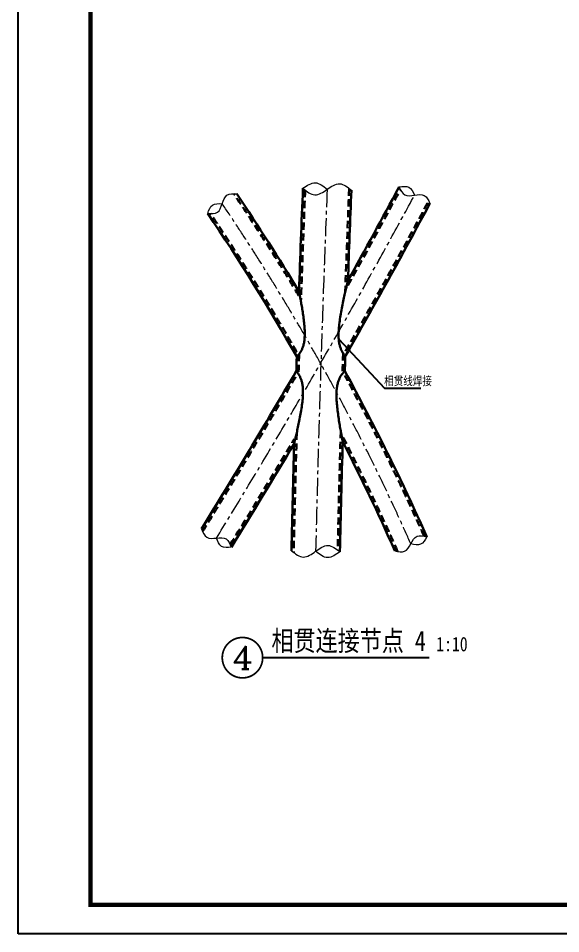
# Model space of a CAD drawing. Header units: millimetres. Extents: x -5285 to 713586, y 0 to 59400.
# Drawn here: x 629486 to 648267, y 0 to 31707 of the extents above; entities that cross this region are included whole.
import ezdxf
from ezdxf.enums import TextEntityAlignment as Align

# ---------------------------------------------------------------- set-up
doc = ezdxf.new("R2010")
doc.units = ezdxf.units.MM
doc.header["$LTSCALE"] = 1000
doc.linetypes.add('CENTER', pattern=[2, 1.25, -0.25, 0.25, -0.25])
doc.linetypes.add('DASHED', pattern=[0.75, 0.5, -0.25])
doc.layers.get('0').update_dxf_attribs({"lineweight": 15})
for name, color, linetype, lineweight in [('BBEAM', 4, 'Continuous', 30), ('BEAM', 161, 'Continuous', 30), ('TD-Dash', 9, 'DASHED', 30), ('TD-DIM', 7, 'Continuous', 15), ('TD-DOTE', 252, 'CENTER', 15), ('TD-TEXT', 2, 'Continuous', 15), ('X-紧固件', 216, 'Continuous', 30)]:
    doc.layers.add(name, color=color, linetype=linetype, lineweight=lineweight)
doc.layers.add('PUB_TITLE', color=4, linetype='Continuous')
doc.styles.add('COMPLEX', font='COMPLEX')
doc.styles.add('T&D', font='haiwenrs.shx', dxfattribs={"width": 0.7, "bigfont": 'hztxt.shx'})
doc.styles.add('TITLE', font='simhei.ttf', dxfattribs={"width": 0.8})
doc.dimstyles.new('T&D100', dxfattribs={"dimscale": 100, "dimtxt": 3, "dimasz": 2, "dimexe": 1, "dimexo": 3, "dimtad": 1, "dimdec": 0, "dimzin": 0, "dimdsep": 46, "dimtxsty": 'T&D', "dimblk": 'ARCHTICK', "dimcen": 0.09, "dimclrt": 2, "dimadec": 0, "dimazin": 0, "dimtfac": 1, "dimtdec": 0, "dimtix": 1, "dimtmove": 2, "dimatfit": 0, "dimfxl": 1, "dimtolj": 1, "dimtzin": 0, "dimarcsym": 0})

# ---------------------------------------------------------------- blocks, each defined once
blk = doc.blocks.new('A$C6C48201D')
at = {"layer": 'PUB_TITLE'}
blk.add_lwpolyline([(0, -89100), (0, 0), (126150, 0), (126150, -89100)], close=True, dxfattribs=at)
at = {"layer": 'PUB_TITLE', "const_width": 210}
blk.add_lwpolyline([(3750, -87600), (124650, -87600), (124650, -1500), (3750, -1500)], close=True, dxfattribs=at)
blk = doc.blocks.new('_ArchTick')
at = {"color": 0, "linetype": 'ByBlock', "const_width": 0.25}
blk.add_lwpolyline([(-0.35, -0.35), (0.35, 0.35)], dxfattribs=at)
blk = doc.blocks.new('TD_详图1')
at = {"layer": 'TD-TEXT', "const_width": 0.6}
blk.add_lwpolyline([(-7, 0, 1), (7, 0, 1)], format="xyb", close=True, dxfattribs=at)
at = {"layer": 'TD-TEXT', "style": 'COMPLEX', "width": 1.047222}
blk.add_attdef('A', text='', height=8, dxfattribs=at).set_placement((-3.5, -3.97), (3.68, -3.97), align=Align.FIT)

msp = doc.modelspace()

# ---------------------------------------------------------------- linework, layer by layer
at = {"layer": 'BBEAM'}
for centre, radius, start, end in [((1313072.8, -1886.2), 674300, 177.6451929, 177.9487363), ((1313072.8, -1886.2), 672620, 177.6451929, 177.9116238), ((1313072.8, -1886.2), 674300, 178.1409472, 178.1837226), ((1313072.8, -1886.2), 672620, 178.1347447, 178.1788648), ((1582961.9, -8819.1), 944277.5, 178.4349949, 178.6598063), ((1572250.3, -8566.5), 931883, 178.4252388, 178.659917)]:
    msp.add_arc(centre, radius, start, end, dxfattribs=at)
at = {"layer": 'BEAM', "ltscale": 0.5}
for centre, radius, start, end in [((455488.6, 126150.2), 212355.3, 330.822899, 331.819811), ((573834.6, -17188.2), 76345.4, 31.102413, 34.108148), ((455488.6, 126150.2), 213565.3, 330.197882, 331.819811), ((573834.6, -17188.2), 75135.4, 29.656506, 34.108148), ((380591.5, 170911.6), 299603.9, 328.421647, 329.640707), ((573834.6, -17188.2), 76345.4, 23.906544, 28.712555), ((321489.6, 207155.2), 370143.8, 328.432842, 329.0818), ((573834.6, -17188.2), 75135.4, 23.906544, 27.102991)]:
    msp.add_arc(centre, radius, start, end, dxfattribs=at)
at = {"layer": 'TD-Dash', "ltscale": 0.5}
for centre, radius, start, end in [((1313072.8, -1886.2), 674220, 177.6502302, 177.9784967), ((1313072.8, -1886.2), 672700, 177.6401445, 177.9462852), ((455488.6, 126150.2), 212435.3, 330.780758, 331.804007), ((573834.6, -17188.2), 76265.4, 31.010271, 34.152185), ((455488.6, 126150.2), 213485.3, 330.238409, 331.83554), ((573834.6, -17188.2), 75215.4, 29.755726, 34.06352), ((1313072.8, -1886.2), 674220, 178.1328064, 178.1921501), ((1313072.8, -1886.2), 672700, 178.1263654, 178.1867469), ((379226.7, 171761.8), 301291.9, 328.408677, 329.60425), ((573834.6, -17188.2), 76265.4, 23.950581, 28.610478), ((325407.4, 204731.6), 365457, 328.444223, 329.114642), ((1546618.8, -7952.8), 907844.2, 178.4024055, 178.6645557), ((1547756.8, -7998.7), 907462.9, 178.3950811, 178.6558487), ((573834.6, -17188.2), 75215.4, 23.861916, 27.214)]:
    msp.add_arc(centre, radius, start, end, dxfattribs=at)
at = {"layer": 'TD-DOTE', "ltscale": 0.5}
for centre, radius, start, end in [((1379190.9, -4017.4), 739610, 177.6906862, 178.6624705), ((425045.5, 143644.9), 248058.9, 328.410099, 331.578589), ((573834.6, -17188.2), 75740.4, 23.906544, 34.108148)]:
    msp.add_arc(centre, radius, start, end, dxfattribs=at)
at = {"layer": 'TD-TEXT', "const_width": 60}
msp.add_lwpolyline([(637947.9, 9560.5), (643723.4, 9560.5)], dxfattribs=at)
at = {"layer": 'TD-TEXT'}
for points in [[(639342.3, 25819.2), (639770.5, 26011.7), (640181.6, 25784.6)], [(639342.3, 25819.2), (639753.3, 25592.1), (640181.6, 25784.6), (640609.8, 25977.2), (641020.9, 25750.1)], [(642672.7, 25866.3), (643010.8, 25856.7), (643206, 25580.6)], [(642672.7, 25866.3), (642868, 25590.1), (643206, 25580.6), (643544.1, 25571), (643739.3, 25294.9)], [(636045.2, 24944.5), (636380.5, 24988.8), (636546.1, 25283.7), (636711.8, 25578.6), (637047.1, 25623)], [(636045.2, 24944.5), (636210.9, 25239.3), (636546.1, 25283.7)], [(635831.5, 14019.8), (636009.9, 13732.5), (636346.8, 13702.8), (636683.7, 13673.1), (636862.1, 13385.8)], [(636862.1, 13385.8), (636525.2, 13415.5), (636346.8, 13702.8)], [(642523.9, 13260.1), (642861.8, 13244.4), (643077, 13505.3), (643292.3, 13766.1), (643630.1, 13750.4)], [(643630.1, 13750.4), (643414.9, 13489.6), (643077, 13505.3)], [(638942.6, 13266.3), (639357.6, 13046.6), (639782.4, 13246.7), (640207.2, 13446.9), (640622.2, 13227.1)], [(640622.2, 13227.1), (640197.4, 13027), (639782.4, 13246.7)]]:
    msp.add_spline(points, degree=3, dxfattribs=at)
at = {"layer": 'X-紧固件'}
for points in [[(640809.3, 20007), (640808.9, 20007.4), (640807.9, 20008.5), (640806.3, 20010.3), (640804.1, 20013), (640801.2, 20016.4), (640797.6, 20020.5), (640793.5, 20025.4), (640788.8, 20031.2), (640783.5, 20037.7), (640777.7, 20045), (640771.3, 20053.2), (640764.5, 20062.2), (640757.2, 20072.2), (640749.4, 20083), (640741.3, 20094.7), (640732.8, 20107.4), (640724, 20121.1), (640715, 20135.9), (640705.7, 20151.7), (640696.3, 20168.6), (640686.8, 20186.7), (640677.3, 20206), (640667.8, 20226.6), (640658.3, 20248.5), (640649, 20271.7), (640640, 20296.5), (640631.2, 20322.7), (640622.8, 20350.6), (640614.9, 20380.1), (640607.5, 20411.3), (640600.7, 20444.3), (640594.6, 20479.1), (640589.2, 20515.8), (640584.6, 20554.4), (640580.8, 20595.1), (640578.1, 20637.7), (640576.2, 20682.3), (640575.4, 20728.9), (640575.6, 20777.4), (640576.9, 20827.9), (640579.1, 20880.2), (640582.5, 20934.3), (640586.8, 20990), (640592.2, 21047.2), (640598.5, 21105.8), (640605.7, 21165.5), (640613.7, 21226.4), (640622.5, 21288), (640632, 21350.3), (640642.1, 21413), (640652.7, 21476), (640663.9, 21539), (640675.4, 21601.8), (640687.2, 21664.3), (640699.2, 21726.1), (640711.4, 21787.1), (640723.7, 21847.2), (640736, 21906.1), (640748.2, 21963.6), (640760.2, 22019.6), (640772.1, 22073.9), (640783.7, 22126.4), (640795, 22176.9), (640805.9, 22225.2), (640816.4, 22271.3), (640826.5, 22315), (640836, 22356.1), (640845, 22394.7), (640853.4, 22430.5), (640861.1, 22463.5), (640868.3, 22493.6), (640874.7, 22520.8), (640880.5, 22544.9), (640885.5, 22565.9), (640889.8, 22583.8), (640893.3, 22598.5), (640896, 22610), (640898, 22618.2), (640899.2, 22623.1), (640899.6, 22624.7)], [(639204.9, 22249.5), (639205.2, 22248.1), (639206.1, 22243.8), (639207.5, 22236.8), (639209.4, 22227), (639211.9, 22214.4), (639214.9, 22199.1), (639218.5, 22181.1), (639222.5, 22160.4), (639227.1, 22137.2), (639232.1, 22111.3), (639237.5, 22083.1), (639243.4, 22052.4), (639249.7, 22019.4), (639256.3, 21984.1), (639263.3, 21946.7), (639270.5, 21907.3), (639278, 21865.9), (639285.8, 21822.6), (639293.7, 21777.7), (639301.7, 21731.2), (639309.8, 21683.3), (639318, 21634), (639326.1, 21583.6), (639334.1, 21532.2), (639342, 21480), (639349.7, 21427), (639357.2, 21373.6), (639364.3, 21319.8), (639371, 21265.9), (639377.3, 21211.9), (639383.1, 21158.2), (639388.2, 21104.8), (639392.8, 21051.9), (639396.7, 20999.7), (639399.8, 20948.4), (639402.1, 20898), (639403.7, 20848.8), (639404.3, 20800.8), (639404.2, 20754.2), (639403.1, 20709.1), (639401.1, 20665.5), (639398.3, 20623.5), (639394.6, 20583.1), (639390.1, 20544.4), (639384.7, 20507.3), (639378.7, 20471.9), (639371.9, 20438.2), (639364.4, 20406.1), (639356.3, 20375.7), (639347.8, 20346.8), (639338.7, 20319.4), (639329.3, 20293.4), (639319.5, 20268.9), (639309.4, 20245.8), (639299.2, 20223.9), (639288.8, 20203.4), (639278.3, 20184), (639267.9, 20165.8), (639257.4, 20148.7), (639247.1, 20132.6), (639237, 20117.6), (639227.1, 20103.5), (639217.4, 20090.4), (639208.1, 20078.3), (639199.1, 20066.9), (639190.5, 20056.5), (639182.3, 20046.9), (639174.6, 20038), (639167.4, 20030), (639160.8, 20022.7), (639154.7, 20016.1), (639149.1, 20010.3), (639144.2, 20005.2), (639139.9, 20000.8), (639136.2, 19997.1), (639133.2, 19994.1), (639130.8, 19991.7), (639129.1, 19990), (639128.1, 19989), (639127.8, 19988.7)], [(639111.6, 19485.5), (639112, 19485.2), (639112.9, 19484.1), (639114.5, 19482.2), (639116.8, 19479.6), (639119.6, 19476.3), (639123.1, 19472.2), (639127.1, 19467.3), (639131.8, 19461.6), (639137, 19455.2), (639142.7, 19447.9), (639149, 19439.8), (639155.7, 19430.9), (639162.9, 19421.1), (639170.5, 19410.5), (639178.5, 19398.9), (639186.9, 19386.4), (639195.5, 19372.9), (639204.4, 19358.3), (639213.5, 19342.8), (639222.8, 19326.2), (639232.1, 19308.4), (639241.5, 19289.4), (639250.9, 19269.3), (639260.2, 19247.8), (639269.4, 19225), (639278.3, 19200.8), (639286.9, 19175.1), (639295.2, 19148), (639303.1, 19119.2), (639310.4, 19088.9), (639317.2, 19056.8), (639323.3, 19023), (639328.7, 18987.4), (639333.3, 18950), (639337.1, 18910.7), (639340, 18869.5), (639342, 18826.5), (639343, 18781.6), (639343, 18734.8), (639342.1, 18686.3), (639340.1, 18636.1), (639337.1, 18584.2), (639333.2, 18530.8), (639328.3, 18476), (639322.5, 18419.9), (639315.8, 18362.8), (639308.3, 18304.6), (639300.1, 18245.7), (639291.2, 18186.2), (639281.7, 18126.3), (639271.6, 18066.2), (639261.1, 18006), (639250.2, 17946.1), (639239.1, 17886.5), (639227.7, 17827.5), (639216.1, 17769.3), (639204.4, 17712), (639192.8, 17655.8), (639181.2, 17601), (639169.7, 17547.5), (639158.4, 17495.7), (639147.3, 17445.7), (639136.6, 17397.5), (639126.1, 17351.4), (639116.1, 17307.4), (639106.5, 17265.8), (639097.4, 17226.5), (639088.8, 17189.7), (639080.8, 17155.5), (639073.4, 17124), (639066.6, 17095.3), (639060.4, 17069.4), (639054.9, 17046.4), (639050.1, 17026.3), (639046, 17009.2), (639042.6, 16995.2), (639040, 16984.3), (639038.1, 16976.5), (639036.9, 16971.8), (639036.6, 16970.2)], [(640792.6, 19489.3), (640792.2, 19489), (640791.2, 19488), (640789.4, 19486.3), (640787, 19483.9), (640783.8, 19480.8), (640780, 19477.1), (640775.5, 19472.6), (640770.3, 19467.4), (640764.6, 19461.5), (640758.2, 19454.9), (640751.3, 19447.5), (640743.8, 19439.3), (640735.7, 19430.3), (640727.2, 19420.5), (640718.2, 19409.8), (640708.8, 19398.3), (640699.1, 19385.8), (640689, 19372.4), (640678.6, 19358), (640668, 19342.6), (640657.2, 19326.1), (640646.3, 19308.4), (640635.3, 19289.6), (640624.3, 19269.5), (640613.4, 19248.2), (640602.7, 19225.5), (640592.1, 19201.4), (640581.8, 19175.7), (640571.9, 19148.6), (640562.4, 19119.8), (640553.4, 19089.3), (640544.9, 19057.1), (640537.1, 19023.1), (640530, 18987.2), (640523.6, 18949.5), (640518.1, 18909.9), (640513.4, 18868.4), (640509.6, 18824.9), (640506.8, 18779.6), (640504.8, 18732.5), (640503.9, 18683.6), (640503.9, 18633), (640504.8, 18580.8), (640506.6, 18527.2), (640509.3, 18472.2), (640512.9, 18416.1), (640517.2, 18359), (640522.3, 18301.1), (640528, 18242.5), (640534.3, 18183.5), (640541.2, 18124.3), (640548.5, 18065.1), (640556.3, 18005.9), (640564.4, 17947.2), (640572.7, 17889), (640581.2, 17831.5), (640589.9, 17775), (640598.7, 17719.6), (640607.4, 17665.4), (640616.1, 17612.6), (640624.7, 17561.5), (640633.2, 17512.1), (640641.5, 17464.6), (640649.5, 17419), (640657.3, 17375.6), (640664.7, 17334.5), (640671.7, 17295.8), (640678.4, 17259.5), (640684.7, 17225.7), (640690.5, 17194.6), (640695.8, 17166.3), (640700.6, 17140.7), (640704.9, 17118), (640708.7, 17098.2), (640711.9, 17081.3), (640714.5, 17067.5), (640716.6, 17056.7), (640718.1, 17049), (640719, 17044.4), (640719.3, 17042.8)]]:
    msp.add_lwpolyline(points, dxfattribs=at)

# ---------------------------------------------------------------- block references
at = {"layer": 'TD-DIM', "ltscale": 0.5, "xscale": 0.6666666666666666, "yscale": 0.6666666666666666, "zscale": 0.6666666666666666}
msp.add_blockref('A$C6C48201D', (629485.6, 59400), dxfattribs=at)
at = {"layer": 'TD-TEXT'}
ref = msp.add_blockref('TD_详图1', (637247.9, 9560.5), dxfattribs=dict(at, xscale=100, yscale=100, zscale=100))
ref.add_attrib('A', '4', dxfattribs={"height": 800, "style": 'COMPLEX', "width": 1.178125}).set_placement((636897.9, 9163.8), (637616, 9163.8), align=Align.FIT)

# ---------------------------------------------------------------- texts
for s, height, style, width, p in [('相贯线焊接', 350, 'T&D', 0.7, (642154.4, 18963.4)), ('1:10', 500, 'TITLE', 0.8, (643957.9, 9781.4))]:
    msp.add_text(s, height=height, dxfattribs=dict(at, style=style, width=width)).set_placement(p)
at = {"layer": 'TD-TEXT', "style": 'TITLE', "width": 0.8}
msp.add_text('相贯连接节点 4', height=700, dxfattribs=at).set_placement((643597, 9795.8), align=Align.RIGHT)

# ---------------------------------------------------------------- leaders
at = {"layer": 'TD-TEXT', "ltscale": 0.5}
msp.add_leader([(640580.8, 20595.1), (642168.4, 18892.3), (643427.2, 18892.3)], dimstyle='T&D100', override={"dimgap": 0.625, "dimtad": 0, "dimfxl": 1.5, "dimarcsym": 1}, dxfattribs=at)

doc.saveas('drawing.dxf')
